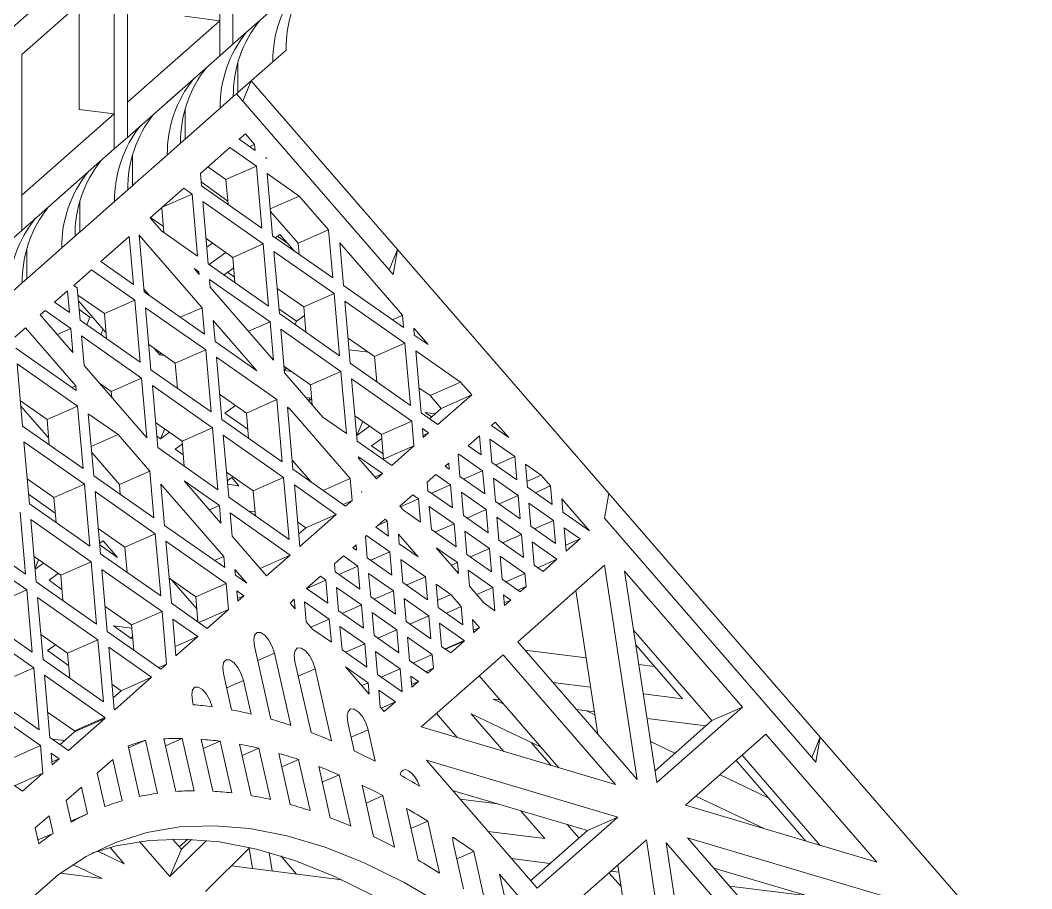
# Model space of a CAD drawing. Header units: millimetres. Extents: x 6136 to 7046, y 1563 to 2173.
# Drawn here: x 6929.38 to 6958.65, y 1704.86 to 1729.98 of the extents above; entities that cross this region are included whole.
import ezdxf

# ---------------------------------------------------------------- set-up
doc = ezdxf.new("R2010")
doc.units = ezdxf.units.MM
doc.header["$LTSCALE"] = 0.5
doc.layers.get('0').update_dxf_attribs({"color": 255})

# ---------------------------------------------------------------- blocks, each defined once
blk = doc.blocks.new('eiffel')
at = {"color": 3, "linetype": 'Continuous', "lineweight": 15}
for p, q in [((67.671, -106.31), (31.078, -138.582)), ((62.102, -119.706), (62.102, -112.635)), ((61.572, -113.103), (61.572, -120.174)), ((57.86, -123.448), (57.86, -116.377)), ((62.102, -119.706), (65.815, -116.432)), ((53.617, -120.118), (57.329, -116.845)), ((57.329, -116.845), (57.329, -123.916)), ((55.926, -118.082), (55.926, -122.325)), ((62.102, -119.706), (62.102, -118.292)), ((60.169, -118.583), (61.572, -118.76)), ((57.86, -122.034), (61.572, -118.76)), ((61.572, -120.174), (61.572, -118.76)), ((61.572, -120.174), (62.102, -119.706)), ((63.71, -120.41), (64.24, -119.942)), ((53.617, -127.19), (53.617, -120.118)), ((57.86, -123.448), (61.572, -120.174)), ((62.307, -121.647), (63.71, -120.41)), ((62.307, -121.647), (62.307, -120.432)), ((59.981, -121.577), (59.451, -122.045)), ((62.497, -121.989), (62.837, -121.18)), ((62.837, -121.18), (68.717, -127.958)), ((62.119, -121.813), (61.589, -122.281)), ((62.31, -121.644), (62.119, -121.813)), ((62.119, -121.813), (62.247, -121.7)), ((68.542, -128.958), (62.247, -121.7)), ((55.926, -122.325), (57.329, -122.501)), ((57.86, -123.448), (57.86, -122.034)), ((61.589, -122.281), (60.186, -123.518)), ((60.186, -123.518), (60.186, -122.303)), ((53.617, -125.775), (57.329, -122.501)), ((57.329, -123.916), (57.329, -122.501)), ((57.329, -123.916), (57.86, -123.448)), ((60.196, -123.509), (59.998, -123.684)), ((59.998, -123.684), (60.196, -123.509)), ((62.358, -123.528), (62.603, -123.312)), ((62.358, -123.528), (62.992, -123.972)), ((62.603, -123.312), (62.972, -123.737)), ((53.617, -127.19), (57.329, -123.916)), ((59.998, -123.684), (59.467, -124.151)), ((60.794, -124.907), (61.983, -123.859)), ((63.047, -124.604), (61.983, -123.859)), ((62.778, -123.822), (62.972, -123.737)), ((62.992, -123.972), (62.972, -123.737)), ((59.467, -124.151), (58.064, -125.389)), ((58.064, -125.389), (58.064, -124.174)), ((63.421, -124.255), (63.422, -124.273)), ((63.421, -124.255), (63.459, -124.299)), ((63.422, -124.273), (63.459, -124.299)), ((61.824, -125.142), (61.101, -124.636)), ((63.047, -124.604), (61.824, -125.142)), ((63.266, -127.1), (63.047, -124.604)), ((60.794, -124.907), (60.837, -125.4)), ((61.912, -126.153), (61.824, -125.142)), ((64.769, -125.809), (63.478, -124.905)), ((63.478, -124.905), (63.696, -127.401)), ((55.738, -125.319), (55.208, -125.786)), ((57.876, -125.555), (57.346, -126.022)), ((57.876, -125.555), (58.075, -125.379)), ((58.075, -125.38), (57.876, -125.555)), ((58.775, -126.687), (60.126, -125.496)), ((60.462, -125.731), (60.126, -125.496)), ((60.823, -125.242), (61.899, -126.007)), ((60.837, -125.4), (63.266, -127.1)), ((53.617, -127.19), (53.617, -125.775)), ((57.346, -126.022), (55.943, -127.26)), ((55.943, -127.26), (55.943, -126.045)), ((59.261, -126.259), (60.462, -125.731)), ((60.681, -128.227), (60.462, -125.731)), ((60.893, -126.032), (61.111, -128.528)), ((63.321, -127.732), (60.893, -126.032)), ((63.602, -126.323), (64.769, -125.809)), ((64.769, -125.809), (65.946, -127.167)), ((59.327, -127.279), (59.239, -126.278)), ((63.61, -126.422), (64.723, -127.705)), ((58.775, -126.687), (59.23, -127.211)), ((58.794, -126.671), (59.306, -127.034)), ((53.087, -127.657), (53.617, -127.19)), ((55.953, -127.25), (55.755, -127.425)), ((55.755, -127.425), (55.954, -127.25)), ((59.23, -127.211), (60.681, -128.227)), ((65.946, -127.167), (64.723, -127.705)), ((66.115, -129.095), (65.946, -127.167)), ((55.755, -127.425), (55.225, -127.893)), ((56.789, -128.439), (57.936, -127.427)), ((58.105, -129.36), (57.936, -127.427)), ((58.336, -127.382), (58.535, -129.661)), ((60.861, -130.293), (58.336, -127.382)), ((62.097, -128.27), (61.022, -127.518)), ((63.696, -127.401), (66.115, -129.095)), ((63.99, -127.349), (63.809, -127.48)), ((63.891, -127.421), (64.31, -127.719)), ((63.99, -127.349), (64.559, -128.005)), ((55.225, -127.893), (53.822, -129.131)), ((53.822, -129.131), (53.822, -127.915)), ((61.053, -127.866), (61.283, -127.7)), ((61.154, -128.558), (61.82, -128.076)), ((63.321, -127.732), (62.097, -128.27)), ((63.539, -130.228), (63.321, -127.732)), ((66.17, -129.727), (63.751, -128.033)), ((63.751, -128.033), (63.97, -130.53)), ((64.761, -128.147), (64.723, -127.705)), ((66.396, -127.684), (68.921, -130.596)), ((66.396, -127.684), (66.545, -129.396)), ((68.377, -128.767), (68.717, -127.958)), ((68.717, -127.958), (68.542, -128.958)), ((77.216, -137.756), (68.717, -127.958)), ((56.789, -128.439), (58.105, -129.36)), ((62.186, -129.281), (62.097, -128.27)), ((55.704, -129.396), (56.414, -128.769)), ((58.16, -129.992), (56.414, -128.769)), ((60.736, -128.859), (60.54, -128.722)), ((60.54, -128.722), (60.745, -128.957)), ((60.68, -128.883), (60.736, -128.859)), ((60.745, -128.957), (60.736, -128.859)), ((61.111, -128.528), (63.539, -130.228)), ((62.134, -128.692), (61.746, -128.973)), ((61.889, -128.869), (62.167, -129.067)), ((53.634, -129.296), (53.103, -129.764)), ((53.832, -129.121), (53.634, -129.296)), ((53.634, -129.296), (53.832, -129.121)), ((61.166, -129.16), (61.194, -129.475)), ((63.595, -130.86), (61.166, -129.16)), ((54.933, -130.076), (55.453, -129.617)), ((55.529, -130.493), (55.453, -129.617)), ((55.704, -129.396), (55.846, -129.496)), ((55.846, -129.496), (55.96, -130.795)), ((58.758, -129.817), (58.525, -129.549)), ((58.535, -129.661), (60.954, -131.355)), ((61.194, -129.475), (63.729, -132.398)), ((64.947, -130.265), (63.881, -129.519)), ((66.545, -129.396), (68.964, -131.09)), ((54.933, -130.076), (55.529, -130.493)), ((56.937, -130.53), (55.871, -129.784)), ((57.004, -131.298), (55.892, -130.015)), ((56.937, -130.53), (58.16, -129.992)), ((58.379, -132.488), (58.16, -129.992)), ((58.68, -129.727), (58.668, -129.754)), ((64.947, -130.265), (66.17, -129.727)), ((66.389, -132.223), (66.17, -129.727)), ((69.02, -131.722), (66.601, -130.028)), ((66.601, -130.028), (66.819, -132.524)), ((54.358, -130.583), (54.558, -130.406)), ((55.585, -131.125), (54.558, -130.406)), ((55.923, -130.37), (56.353, -130.676)), ((58.591, -130.293), (58.809, -132.789)), ((61.01, -131.987), (58.591, -130.293)), ((59.987, -130.678), (60.861, -130.293)), ((60.954, -131.355), (60.861, -130.293)), ((63.953, -130.335), (64.66, -130.838)), ((65.035, -131.275), (64.947, -130.265)), ((55.67, -132.095), (54.358, -130.583)), ((55.96, -130.795), (58.379, -132.488)), ((56.225, -130.98), (56.353, -130.676)), ((56.478, -130.692), (56.353, -130.676)), ((57.025, -131.54), (56.937, -130.53)), ((61.311, -130.811), (61.385, -131.656)), ((63.063, -132.831), (61.311, -130.811)), ((63.595, -130.86), (62.726, -131.242)), ((63.729, -132.398), (63.595, -130.86)), ((63.97, -130.53), (66.389, -132.223)), ((64.603, -130.973), (64.66, -130.838)), ((64.66, -130.838), (64.977, -130.609)), ((68.514, -130.775), (68.921, -130.596)), ((68.964, -131.09), (68.921, -130.596)), ((53.336, -131.484), (53.767, -131.104)), ((55.786, -133.432), (53.767, -131.104)), ((55.037, -131.366), (55.585, -131.125)), ((55.67, -132.095), (55.585, -131.125)), ((56.791, -131.377), (56.883, -131.159)), ((66.444, -132.855), (64.025, -131.161)), ((64.025, -131.161), (64.178, -132.916)), ((69.37, -131.114), (69.395, -131.391)), ((69.37, -131.114), (69.945, -131.777)), ((58.434, -133.12), (56.015, -131.427)), ((56.015, -131.427), (56.119, -132.613)), ((61.385, -131.656), (63.063, -132.831)), ((67.796, -132.26), (66.731, -131.514)), ((69.02, -131.722), (67.796, -132.26)), ((69.238, -134.218), (69.02, -131.722)), ((69.395, -131.391), (69.945, -131.777)), ((53.375, -131.921), (55.803, -133.621)), ((59.786, -132.525), (58.721, -131.779)), ((58.955, -131.943), (59.169, -132.189)), ((59.2, -132.115), (59.169, -132.189)), ((59.786, -132.525), (61.01, -131.987)), ((61.228, -134.483), (61.01, -131.987)), ((67.549, -132.087), (66.772, -131.989)), ((69.45, -132.023), (69.668, -134.519)), ((71.256, -133.287), (69.45, -132.023)), ((53.43, -132.553), (53.648, -135.049)), ((55.858, -134.253), (53.43, -132.553)), ((59.169, -132.189), (59.337, -132.21)), ((59.874, -133.535), (59.786, -132.525)), ((61.44, -132.288), (61.658, -134.784)), ((63.868, -133.988), (61.44, -132.288)), ((66.819, -132.524), (69.238, -134.218)), ((67.884, -133.27), (67.796, -132.26)), ((58.644, -135.525), (56.119, -132.613)), ((58.809, -132.789), (61.228, -134.483)), ((65.22, -133.393), (64.155, -132.647)), ((64.271, -132.728), (64.169, -132.802)), ((64.452, -132.855), (64.17, -132.819)), ((64.178, -132.916), (65.716, -134.689)), ((65.22, -133.393), (66.444, -132.855)), ((66.662, -135.351), (66.444, -132.855)), ((57.21, -133.658), (56.738, -133.328)), ((57.21, -133.658), (58.434, -133.12)), ((58.644, -135.525), (58.434, -133.12)), ((69.293, -134.85), (66.874, -133.156)), ((66.874, -133.156), (67.093, -135.652)), ((70.032, -133.825), (71.256, -133.287)), ((71.256, -133.287), (71.7, -133.8)), ((55.63, -133.5), (55.786, -133.432)), ((55.803, -133.621), (55.786, -133.432)), ((57.231, -133.896), (57.21, -133.658)), ((58.864, -133.421), (59.083, -135.918)), ((61.283, -135.115), (58.864, -133.421)), ((62.645, -134.526), (61.57, -133.774)), ((65.291, -134.198), (65.22, -133.393)), ((70.032, -133.825), (69.58, -133.509)), ((54.635, -134.791), (53.56, -134.039)), ((61.575, -133.836), (61.616, -133.806)), ((63.868, -133.988), (62.645, -134.526)), ((64.087, -136.484), (63.868, -133.988)), ((65.267, -133.929), (65.032, -133.9)), ((65.148, -134.034), (65.196, -133.92)), ((65.152, -134.038), (65.269, -133.954)), ((70.032, -133.825), (70.477, -134.338)), ((71.7, -133.8), (70.346, -134.994)), ((70.477, -134.338), (71.7, -133.8)), ((54.7, -135.539), (53.578, -134.245)), ((54.635, -134.791), (55.858, -134.253)), ((56.077, -136.75), (55.858, -134.253)), ((57.491, -135.396), (56.289, -134.555)), ((56.289, -134.555), (56.507, -137.051)), ((62.208, -134.221), (61.784, -134.528)), ((61.784, -134.528), (62.702, -135.18)), ((62.733, -135.537), (62.645, -134.526)), ((64.373, -134.342), (64.299, -134.29)), ((64.299, -134.29), (64.517, -136.786)), ((64.373, -134.342), (64.306, -134.371)), ((66.821, -137.164), (64.373, -134.342)), ((69.668, -134.519), (70.346, -134.994)), ((70.231, -134.555), (69.83, -134.504)), ((69.83, -134.504), (70.084, -134.684)), ((70.477, -134.338), (70.004, -134.755)), ((54.723, -135.802), (54.635, -134.791)), ((60.06, -135.653), (58.994, -134.907)), ((61.658, -134.784), (64.087, -136.484)), ((65.716, -134.689), (66.662, -135.351)), ((68.07, -135.388), (67.004, -134.642)), ((67.09, -135.427), (67.325, -134.867)), ((69.293, -134.85), (68.07, -135.388)), ((69.38, -135.846), (69.293, -134.85)), ((72.647, -134.891), (72.492, -135.028)), ((72.647, -134.891), (73.188, -135.515)), ((53.648, -135.049), (56.077, -136.75)), ((57.491, -135.396), (56.404, -135.874)), ((58.761, -136.861), (57.491, -135.396)), ((59.195, -135.559), (59.361, -135.164)), ((59.195, -135.559), (59.554, -135.299)), ((60.06, -135.653), (61.283, -135.115)), ((61.502, -137.611), (61.283, -135.115)), ((67.09, -135.427), (67.599, -135.059)), ((68.157, -136.384), (68.07, -135.388)), ((69.724, -135.151), (69.755, -135.515)), ((69.971, -135.325), (69.724, -135.151)), ((69.971, -135.325), (69.747, -135.423)), ((69.971, -135.325), (69.755, -135.515)), ((72.492, -135.028), (73.188, -135.515)), ((53.704, -135.681), (53.922, -138.177)), ((56.132, -137.382), (53.704, -135.681)), ((59.042, -135.45), (59.195, -135.559)), ((60.07, -135.768), (59.783, -135.976)), ((60.148, -136.663), (60.06, -135.653)), ((61.714, -135.416), (61.932, -137.912)), ((64.142, -137.116), (61.714, -135.416)), ((67.072, -135.414), (67.09, -135.427)), ((67.093, -135.652), (68.49, -136.631)), ((68.084, -135.551), (67.678, -135.845)), ((72.02, -135.444), (71.563, -135.846)), ((72.087, -136.213), (72.02, -135.444)), ((73.43, -136.278), (72.436, -135.582)), ((72.436, -135.582), (72.517, -136.514)), ((57.538, -137.399), (56.425, -136.117)), ((59.083, -135.918), (61.502, -137.611)), ((59.783, -135.976), (60.108, -136.207)), ((67.678, -135.845), (68.138, -136.172)), ((68.157, -136.384), (69.38, -135.846)), ((69.38, -135.846), (68.49, -136.631)), ((71.188, -136.177), (71.153, -136.208)), ((71.153, -136.208), (71.23, -137.081)), ((72.142, -136.845), (71.188, -136.177)), ((71.563, -135.846), (72.087, -136.213)), ((65.245, -137.295), (64.485, -136.419)), ((64.488, -136.448), (64.547, -136.49)), ((67.148, -136.284), (67.153, -136.345)), ((68.115, -136.962), (67.148, -136.284)), ((67.153, -136.345), (67.873, -137.175)), ((68.157, -136.384), (68.148, -136.392)), ((70.778, -136.539), (70.635, -136.665)), ((70.799, -136.779), (70.778, -136.539)), ((72.517, -136.514), (73.512, -137.21)), ((73.43, -136.278), (72.663, -136.616)), ((73.512, -137.21), (73.43, -136.278)), ((74.499, -137.026), (73.861, -136.579)), ((73.861, -136.579), (73.942, -137.511)), ((57.538, -137.399), (58.761, -136.861)), ((58.926, -138.744), (58.761, -136.861)), ((62.918, -137.654), (61.843, -136.902)), ((64.517, -136.786), (66.634, -138.268)), ((68.115, -136.962), (67.806, -137.098)), ((67.873, -137.175), (68.115, -136.962)), ((70.26, -136.995), (69.912, -137.303)), ((70.855, -137.411), (70.26, -136.995)), ((70.635, -136.665), (70.799, -136.779)), ((72.142, -136.845), (71.375, -137.182)), ((72.224, -137.777), (72.142, -136.845)), ((73.922, -137.28), (74.499, -137.026)), ((74.499, -137.026), (74.871, -137.455)), ((54.908, -137.919), (53.834, -137.167)), ((54.908, -137.919), (56.132, -137.382)), ((56.35, -139.878), (56.132, -137.382)), ((56.507, -137.051), (58.926, -138.744)), ((57.572, -137.797), (57.538, -137.399)), ((61.736, -140.29), (59.21, -137.379)), ((59.21, -137.379), (59.356, -139.046)), ((61.557, -138.243), (60.144, -137.254)), ((61.619, -138.954), (60.144, -137.254)), ((62.056, -137.122), (61.874, -137.254)), ((61.886, -137.39), (62.338, -137.447)), ((62.338, -137.447), (62.056, -137.122)), ((64.142, -137.116), (62.918, -137.654)), ((64.36, -139.613), (64.142, -137.116)), ((64.572, -137.418), (64.789, -139.895)), ((66.259, -138.599), (64.572, -137.418)), ((65.737, -137.64), (66.821, -137.164)), ((66.897, -138.036), (66.821, -137.164)), ((69.912, -137.303), (69.942, -137.647)), ((70.855, -137.411), (70.087, -137.749)), ((70.936, -138.343), (70.855, -137.411)), ((71.23, -137.081), (72.224, -137.777)), ((73.567, -137.842), (72.573, -137.146)), ((72.573, -137.146), (72.654, -138.078)), ((53.888, -137.788), (54.964, -138.553)), ((58.981, -139.376), (56.562, -137.683)), ((56.562, -137.683), (56.781, -140.179)), ((63.007, -138.665), (62.918, -137.654)), ((67.27, -137.682), (67.272, -137.705)), ((67.283, -137.696), (67.27, -137.682)), ((67.283, -137.696), (67.272, -137.705)), ((67.272, -137.701), (67.283, -137.696)), ((69.332, -137.814), (68.819, -138.266)), ((69.567, -137.978), (69.332, -137.814)), ((69.942, -137.647), (70.936, -138.343)), ((72.279, -138.409), (71.285, -137.713)), ((71.285, -137.713), (71.367, -138.645)), ((73.942, -137.511), (74.936, -138.208)), ((74.251, -137.727), (74.871, -137.455)), ((74.936, -138.208), (74.871, -137.455)), ((77.042, -138.756), (77.216, -137.756)), ((77.216, -137.756), (85.715, -147.554)), ((53.922, -138.177), (56.35, -139.878)), ((54.997, -138.93), (54.908, -137.919)), ((61.155, -138.42), (61.557, -138.243)), ((61.619, -138.954), (61.557, -138.243)), ((61.932, -137.912), (64.36, -139.613)), ((66.532, -138.196), (66.897, -138.036)), ((66.897, -138.036), (66.634, -138.268)), ((69.567, -137.978), (68.845, -138.295)), ((69.648, -138.91), (69.567, -137.978)), ((72.654, -138.078), (73.649, -138.774)), ((73.567, -137.842), (72.799, -138.18)), ((73.649, -138.774), (73.567, -137.842)), ((74.992, -138.84), (73.997, -138.143)), ((73.997, -138.143), (74.079, -139.075)), ((75.32, -137.973), (75.367, -138.509)), ((75.32, -137.973), (76.432, -139.254)), ((53.765, -141.004), (53.547, -138.508)), ((64.403, -140.236), (61.987, -138.544)), ((61.987, -138.544), (62.068, -139.472)), ((62.724, -138.467), (62.993, -138.501)), ((66.259, -138.599), (64.789, -139.895)), ((66.259, -138.599), (65.036, -139.137)), ((68.819, -138.266), (68.96, -138.428)), ((68.96, -138.428), (69.648, -138.91)), ((70.992, -138.975), (69.997, -138.279)), ((69.997, -138.279), (70.079, -139.211)), ((71.367, -138.645), (72.361, -139.341)), ((72.279, -138.409), (71.512, -138.746)), ((72.361, -139.341), (72.279, -138.409)), ((75.367, -138.509), (76.432, -139.254)), ((53.977, -138.809), (54.196, -141.305)), ((56.406, -140.51), (53.977, -138.809)), ((59.356, -139.046), (61.775, -140.739)), ((65.036, -139.137), (64.702, -138.903)), ((68.229, -138.787), (67.851, -139.12)), ((68.308, -138.878), (67.943, -139.039)), ((68.308, -138.878), (68.229, -138.787)), ((68.361, -139.477), (68.308, -138.878)), ((70.992, -138.975), (70.224, -139.313)), ((71.073, -139.907), (70.992, -138.975)), ((73.704, -139.406), (72.71, -138.71)), ((72.71, -138.71), (72.791, -139.642)), ((74.992, -138.84), (74.224, -139.177)), ((75.073, -139.772), (74.992, -138.84)), ((85.541, -148.555), (77.042, -138.756)), ((51.346, -139.311), (53.765, -141.004)), ((57.758, -139.914), (56.692, -139.168)), ((57.758, -139.914), (58.981, -139.376)), ((59.2, -141.872), (58.981, -139.376)), ((65.036, -139.137), (64.745, -139.393)), ((67.476, -139.451), (67.429, -139.493)), ((68.416, -140.109), (67.476, -139.451)), ((67.851, -139.12), (68.361, -139.477)), ((68.758, -139.396), (68.791, -139.778)), ((69.549, -140.309), (68.758, -139.396)), ((70.079, -139.211), (71.073, -139.907)), ((72.416, -139.973), (71.422, -139.277)), ((71.422, -139.277), (71.503, -140.209)), ((73.704, -139.406), (72.936, -139.744)), ((73.785, -140.338), (73.704, -139.406)), ((74.079, -139.075), (75.073, -139.772)), ((75.422, -139.141), (75.504, -140.073)), ((76.057, -139.585), (75.422, -139.141)), ((56.888, -139.665), (56.745, -139.769)), ((56.749, -139.821), (57.463, -140.328)), ((56.888, -139.665), (57.463, -140.328)), ((61.831, -141.371), (59.412, -139.678)), ((59.412, -139.678), (59.63, -142.174)), ((63.455, -141.071), (62.068, -139.472)), ((67.054, -139.823), (66.923, -139.939)), ((67.073, -140.043), (67.054, -139.823)), ((67.429, -139.493), (67.503, -140.345)), ((68.791, -139.778), (69.549, -140.309)), ((72.791, -139.642), (73.785, -140.338)), ((75.129, -140.404), (74.134, -139.707)), ((74.134, -139.707), (74.216, -140.64)), ((76.057, -139.585), (75.483, -139.837)), ((75.504, -140.073), (76.057, -139.585)), ((53.821, -141.636), (51.402, -139.943)), ((56.781, -140.179), (59.2, -141.872)), ((57.846, -140.925), (57.758, -139.914)), ((64.403, -140.236), (63.192, -140.768)), ((63.455, -141.071), (64.403, -140.236)), ((66.548, -140.269), (66.187, -140.588)), ((67.128, -140.675), (66.548, -140.269)), ((66.923, -139.939), (67.073, -140.043)), ((68.416, -140.109), (67.648, -140.446)), ((68.497, -141.041), (68.416, -140.109)), ((71.128, -140.539), (70.27, -139.939)), ((70.27, -139.939), (71.166, -140.972)), ((71.503, -140.209), (72.498, -140.905)), ((72.416, -139.973), (71.648, -140.31)), ((72.498, -140.905), (72.416, -139.973)), ((73.841, -140.97), (72.846, -140.274)), ((72.846, -140.274), (72.928, -141.206)), ((55.182, -141.048), (54.107, -140.295)), ((54.148, -140.762), (54.29, -140.423)), ((54.152, -140.803), (54.486, -140.56)), ((55.182, -141.048), (56.406, -140.51)), ((56.624, -143.006), (56.406, -140.51)), ((61.366, -140.453), (61.736, -140.29)), ((61.775, -140.739), (61.736, -140.29)), ((66.187, -140.588), (66.215, -140.911)), ((67.128, -140.675), (66.36, -141.013)), ((67.21, -141.607), (67.128, -140.675)), ((67.503, -140.345), (68.497, -141.041)), ((69.841, -141.106), (68.846, -140.41)), ((68.846, -140.41), (68.928, -141.342)), ((71.128, -140.539), (70.884, -140.647)), ((71.166, -140.972), (71.128, -140.539)), ((73.551, -143.721), (77.037, -140.646)), ((74.216, -140.64), (74.575, -140.891)), ((75.129, -140.404), (74.361, -140.741)), ((74.575, -140.891), (75.129, -140.404)), ((78.353, -149.256), (77.037, -140.646)), ((55.078, -140.975), (54.71, -141.242)), ((55.271, -142.058), (55.182, -141.048)), ((59.255, -142.504), (56.836, -140.811)), ((56.836, -140.811), (57.054, -143.307)), ((62.667, -141.363), (62.185, -140.808)), ((62.185, -140.808), (62.206, -141.04)), ((62.206, -141.04), (62.667, -141.363)), ((65.62, -141.088), (65.067, -141.575)), ((65.84, -141.242), (65.62, -141.088)), ((66.215, -140.911), (67.21, -141.607)), ((68.553, -141.673), (67.558, -140.977)), ((67.558, -140.977), (67.64, -141.909)), ((72.553, -141.537), (71.559, -140.841)), ((71.559, -140.841), (71.615, -141.489)), ((73.841, -140.97), (73.073, -141.308)), ((73.887, -141.499), (73.841, -140.97)), ((77.847, -140.886), (79.144, -149.377)), ((77.847, -140.886), (82.582, -146.345)), ((54.196, -141.305), (56.624, -143.006)), ((54.71, -141.242), (55.232, -141.613)), ((60.607, -141.909), (59.542, -141.163)), ((60.65, -142.398), (59.637, -141.23)), ((60.607, -141.909), (61.831, -141.371)), ((61.923, -142.423), (61.831, -141.371)), ((65.84, -141.242), (65.073, -141.58)), ((65.922, -142.174), (65.84, -141.242)), ((68.928, -141.342), (69.922, -142.038)), ((69.841, -141.106), (69.073, -141.444)), ((69.922, -142.038), (69.841, -141.106)), ((70.86, -141.82), (70.271, -141.407)), ((70.271, -141.407), (70.352, -142.339)), ((71.615, -141.489), (72.203, -142.167)), ((72.928, -141.206), (73.647, -141.71)), ((73.554, -141.645), (73.887, -141.499)), ((73.647, -141.71), (73.887, -141.499)), ((52.597, -142.174), (53.821, -141.636)), ((54.039, -144.132), (53.821, -141.636)), ((62.261, -141.672), (62.298, -142.092)), ((62.547, -141.873), (62.261, -141.672)), ((62.547, -141.873), (62.288, -141.986)), ((62.298, -142.092), (62.547, -141.873)), ((65.067, -141.575), (65.922, -142.174)), ((67.265, -142.239), (66.271, -141.543)), ((66.271, -141.543), (66.352, -142.475)), ((68.553, -141.673), (67.785, -142.01)), ((68.634, -142.605), (68.553, -141.673)), ((70.86, -141.82), (70.327, -142.054)), ((71.283, -142.308), (70.86, -141.82)), ((72.553, -141.537), (71.904, -141.822)), ((72.635, -142.469), (72.553, -141.537)), ((72.983, -141.838), (73.02, -142.263)), ((73.272, -142.041), (72.983, -141.838)), ((76.768, -147.429), (75.887, -141.66)), ((54.251, -141.937), (54.469, -144.434)), ((56.679, -143.638), (54.251, -141.937)), ((58.031, -143.042), (56.966, -142.297)), ((59.63, -142.174), (61.066, -143.179)), ((60.695, -142.92), (60.607, -141.909)), ((64.57, -142.013), (64.402, -142.162)), ((64.604, -142.395), (64.402, -142.162)), ((64.604, -142.395), (64.57, -142.013)), ((65.977, -142.806), (64.983, -142.11)), ((64.983, -142.11), (65.053, -142.913)), ((67.265, -142.239), (66.497, -142.577)), ((67.347, -143.171), (67.265, -142.239)), ((67.64, -141.909), (68.634, -142.605)), ((69.977, -142.67), (68.983, -141.974)), ((68.983, -141.974), (69.065, -142.906)), ((71.283, -142.308), (70.684, -142.571)), ((71.347, -143.036), (71.283, -142.308)), ((72.203, -142.167), (72.635, -142.469)), ((73.272, -142.041), (73.011, -142.155)), ((73.02, -142.263), (73.272, -142.041)), ((51.62, -142.439), (54.039, -144.132)), ((58.031, -143.042), (59.255, -142.504)), ((59.439, -144.613), (59.255, -142.504)), ((60.733, -142.946), (61.923, -142.423)), ((61.066, -143.179), (61.923, -142.423)), ((66.352, -142.475), (67.347, -143.171)), ((68.69, -143.237), (67.695, -142.541)), ((67.695, -142.541), (67.777, -143.473)), ((69.977, -142.67), (69.21, -143.008)), ((70.059, -143.602), (69.977, -142.67)), ((70.352, -142.339), (71.347, -143.036)), ((54.094, -144.764), (51.675, -143.071)), ((58.043, -143.175), (57.299, -143.081)), ((57.299, -143.081), (58.014, -143.589)), ((58.12, -144.053), (58.031, -143.042)), ((59.685, -142.806), (59.814, -144.282)), ((60.691, -143.51), (59.685, -142.806)), ((65.32, -143.221), (65.053, -142.913)), ((65.977, -142.806), (65.241, -143.13)), ((66.059, -143.738), (65.977, -142.806)), ((67.402, -143.803), (66.407, -143.107)), ((66.407, -143.107), (66.489, -144.039)), ((69.065, -142.906), (70.059, -143.602)), ((71.402, -143.668), (70.408, -142.971)), ((70.408, -142.971), (70.489, -143.903)), ((71.732, -142.826), (71.777, -143.337)), ((72.014, -143.15), (71.732, -142.826)), ((55.456, -144.176), (54.381, -143.423)), ((54.381, -143.428), (54.384, -143.425)), ((57.054, -143.307), (59.209, -144.816)), ((58.014, -143.589), (58.068, -143.461)), ((60.691, -143.51), (59.782, -143.909)), ((59.814, -144.282), (60.691, -143.51)), ((65.32, -143.221), (66.059, -143.738)), ((67.777, -143.473), (68.771, -144.169)), ((68.69, -143.237), (67.922, -143.574)), ((68.771, -144.169), (68.69, -143.237)), ((71.77, -143.258), (72.014, -143.15)), ((71.777, -143.337), (71.791, -143.347)), ((71.791, -143.347), (72.014, -143.15)), ((78.208, -143.251), (81.359, -146.883)), ((54.976, -143.84), (54.655, -144.073)), ((55.456, -144.176), (56.679, -143.638)), ((56.898, -146.134), (56.679, -143.638)), ((58.834, -145.147), (57.11, -143.939)), ((57.11, -143.939), (57.328, -146.435)), ((58.014, -143.589), (58.075, -143.545)), ((63.631, -146.831), (62.966, -143.889)), ((67.402, -143.803), (66.634, -144.141)), ((67.483, -144.736), (67.402, -143.803)), ((70.114, -144.234), (69.12, -143.538)), ((69.12, -143.538), (69.201, -144.47)), ((70.489, -143.903), (70.863, -144.165)), ((71.402, -143.668), (70.634, -144.005)), ((70.653, -144.018), (71.404, -143.688)), ((70.863, -144.165), (71.404, -143.688)), ((71.404, -143.688), (71.402, -143.668)), ((73.551, -143.721), (78.353, -149.256)), ((78.299, -143.846), (80.176, -146.01)), ((54.655, -144.073), (55.499, -144.673)), ((55.544, -145.186), (55.456, -144.176)), ((63.099, -144.476), (63.777, -144.178)), ((63.777, -144.178), (64.433, -147.078)), ((66.489, -144.039), (67.483, -144.736)), ((68.826, -144.801), (67.832, -144.105)), ((67.832, -144.105), (67.914, -145.037)), ((70.114, -144.234), (69.347, -144.572)), ((69.676, -147.138), (72.96, -144.241)), ((70.162, -144.783), (70.114, -144.234)), ((77.484, -149.456), (72.96, -144.241)), ((73.839, -144.053), (76.299, -144.363)), ((54.469, -144.434), (56.898, -146.134)), ((59.12, -144.753), (59.439, -144.613)), ((59.209, -144.816), (59.439, -144.613)), ((65.243, -147.367), (64.598, -144.513)), ((67.539, -145.367), (66.631, -144.732)), ((67.579, -145.825), (66.631, -144.732)), ((69.201, -144.47), (69.935, -144.984)), ((78.419, -144.63), (79.048, -144.71)), ((52.871, -145.302), (54.094, -144.764)), ((54.313, -147.26), (54.094, -144.764)), ((56.953, -146.766), (54.525, -145.066)), ((54.525, -145.066), (54.743, -147.562)), ((57.353, -146.453), (58.834, -145.147)), ((58.834, -145.147), (57.611, -145.685)), ((62.052, -146.457), (61.72, -144.988)), ((64.73, -145.1), (65.408, -144.802)), ((65.408, -144.802), (66.063, -147.696)), ((67.914, -145.037), (68.908, -145.733)), ((68.826, -144.801), (68.059, -145.138)), ((68.908, -145.733), (68.826, -144.801)), ((69.257, -145.102), (69.296, -145.548)), ((69.56, -145.315), (69.257, -145.102)), ((69.847, -144.922), (70.162, -144.783)), ((69.935, -144.984), (70.162, -144.783)), ((75.207, -148.781), (72.003, -145.086)), ((51.894, -145.567), (54.313, -147.26)), ((57.611, -145.685), (57.24, -145.425)), ((61.853, -145.575), (62.53, -145.277)), ((62.53, -145.277), (62.835, -146.623)), ((67.539, -145.367), (67.281, -145.481)), ((67.579, -145.825), (67.539, -145.367)), ((69.56, -145.315), (69.286, -145.435)), ((69.296, -145.548), (69.56, -145.315)), ((74.967, -145.354), (76.48, -145.544)), ((57.285, -145.941), (57.304, -145.955)), ((57.287, -145.97), (57.611, -145.685)), ((68.632, -146.133), (67.969, -145.669)), ((67.969, -145.669), (68.028, -146.342)), ((78.599, -145.811), (80.176, -146.01)), ((54.368, -147.892), (51.949, -146.199)), ((60.51, -146.249), (60.474, -146.087)), ((68.187, -146.526), (68.028, -146.342)), ((68.632, -146.133), (68.063, -146.383)), ((68.187, -146.526), (68.632, -146.133)), ((72.846, -146.058), (72.56, -146.022)), ((72.56, -146.022), (72.995, -146.23)), ((79.144, -149.377), (82.582, -146.345)), ((81.359, -146.883), (82.582, -146.345)), ((55.729, -147.304), (54.655, -146.551)), ((55.729, -147.304), (56.953, -146.766)), ((56.956, -146.803), (56.953, -146.766)), ((57.328, -146.435), (57.353, -146.453)), ((71.115, -147.565), (70.281, -146.604)), ((74.489, -147.953), (71.678, -146.61)), ((71.678, -146.61), (72.989, -148.122)), ((76.631, -146.535), (75.914, -146.445)), ((76.317, -146.496), (76.649, -146.654)), ((55.497, -148.09), (56.956, -146.803)), ((55.733, -147.341), (56.956, -146.803)), ((66.982, -148.108), (66.723, -146.963)), ((69.676, -147.138), (77.484, -149.456)), ((81.113, -147.1), (78.751, -146.802)), ((79.071, -148.901), (81.359, -146.883)), ((54.743, -147.562), (55.497, -148.09)), ((55.155, -147.85), (55.733, -147.341)), ((55.733, -147.341), (55.729, -147.304)), ((66.855, -147.549), (67.533, -147.251)), ((67.533, -147.251), (67.821, -148.523)), ((83.529, -147.436), (80.292, -150.29)), ((83.529, -147.436), (87.986, -152.574)), ((85.375, -148.363), (85.715, -147.554)), ((85.715, -147.554), (85.541, -148.555)), ((94.215, -157.352), (85.715, -147.554)), ((53.144, -148.43), (54.368, -147.892)), ((54.465, -149), (54.368, -147.892)), ((54.84, -147.63), (55.335, -147.692)), ((57.894, -147.901), (58.589, -147.677)), ((58.354, -149.935), (57.894, -147.901)), ((57.911, -147.975), (58.589, -147.677)), ((58.589, -147.677), (59.071, -149.81)), ((59.803, -149.733), (59.325, -147.619)), ((59.39, -147.904), (60.068, -147.606)), ((60.068, -147.606), (60.542, -149.706)), ((61.296, -149.725), (60.825, -147.639)), ((60.909, -148.013), (61.587, -147.715)), ((61.587, -147.715), (62.056, -149.791)), ((62.831, -149.903), (62.364, -147.835)), ((62.468, -148.295), (63.146, -147.997)), ((63.146, -147.997), (63.612, -150.058)), ((74.096, -147.765), (74.897, -148.688)), ((78.892, -147.725), (79.873, -148.193)), ((54.798, -148.194), (54.84, -148.67)), ((55.122, -148.421), (54.798, -148.194)), ((64.407, -150.26), (63.942, -148.202)), ((82.571, -148.281), (85.709, -151.899)), ((55.122, -148.421), (54.829, -148.549)), ((54.84, -148.67), (55.122, -148.421)), ((56.648, -149), (57.269, -148.452)), ((57.269, -148.452), (57.645, -150.112)), ((64.065, -148.747), (64.743, -148.449)), ((64.743, -148.449), (65.207, -150.504)), ((66.018, -150.793), (65.553, -148.737)), ((74.337, -153.616), (69.88, -148.478)), ((77.574, -150.762), (69.88, -148.478)), ((82.33, -148.493), (85.137, -151.729)), ((52.527, -148.947), (53.641, -149.727)), ((53.321, -149.503), (54.465, -149)), ((53.641, -149.727), (54.465, -149)), ((56.951, -150.341), (56.648, -149)), ((65.695, -149.365), (66.373, -149.067)), ((66.373, -149.067), (66.838, -151.125)), ((81.687, -149.06), (83.624, -149.985)), ((55.402, -150.099), (56.016, -149.557)), ((56.259, -150.63), (56.016, -149.557)), ((67.759, -151.544), (67.292, -149.482)), ((67.455, -150.199), (68.132, -149.901)), ((68.132, -149.901), (68.6, -151.97)), ((76.35, -151.3), (70.933, -149.692)), ((80.716, -149.917), (83.48, -151.237)), ((55.598, -150.968), (55.402, -150.099)), ((69.544, -152.493), (69.074, -150.415)), ((71.236, -150.041), (72.754, -150.232)), ((80.292, -150.29), (87.986, -152.574)), ((54.155, -151.199), (54.71, -150.709)), ((54.71, -150.709), (54.871, -151.418)), ((56.259, -150.63), (55.588, -150.925)), ((74.639, -151.628), (73.662, -150.502)), ((74.337, -153.616), (77.574, -150.762)), ((77.574, -150.762), (76.35, -151.3)), ((54.3, -151.836), (54.155, -151.199)), ((69.257, -151.223), (69.935, -150.925)), ((69.935, -150.925), (70.407, -153.014)), ((75.536, -151.059), (76.008, -151.602)), ((54.871, -151.418), (54.265, -151.684)), ((59.677, -151.645), (60.034, -152.057)), ((59.945, -151.954), (60.288, -151.652)), ((60.034, -152.057), (60.437, -151.658)), ((72.364, -151.342), (74.639, -151.628)), ((74.072, -153.31), (76.35, -151.3)), ((80.382, -151.596), (84.906, -156.811)), ((88.191, -153.914), (80.382, -151.596)), ((57.732, -152.639), (57.166, -151.987)), ((58.349, -151.747), (59.572, -153.157)), ((59.572, -153.157), (61.042, -151.703)), ((60.034, -152.057), (59.572, -153.157)), ((62.783, -151.99), (61.003, -153.75)), ((62.887, -152.829), (62.762, -152.011)), ((71.375, -153.644), (70.972, -151.862)), ((78.722, -151.675), (75.284, -154.707)), ((80.019, -160.166), (78.722, -151.675)), ((79.513, -151.796), (80.829, -160.407)), ((84.315, -157.332), (79.513, -151.796)), ((56.673, -152.134), (57.732, -152.639)), ((63.562, -152.189), (63.675, -152.929)), ((64.025, -152.326), (64.654, -153.052)), ((71.103, -152.442), (71.781, -152.144)), ((71.105, -152.448), (71.783, -152.15)), ((71.783, -152.15), (72.261, -154.263)), ((74.847, -152.626), (73.311, -152.432)), ((56.849, -153.227), (55.672, -152.665)), ((62.042, -152.723), (66.476, -153.282)), ((78.434, -158.339), (77.571, -152.69)), ((86.967, -154.452), (81.435, -152.81)), ((55.171, -153.016), (56.849, -153.227)), ((72.815, -153.062), (73.823, -154.224)), ((73.254, -155.006), (72.815, -153.062)), ((77.22, -153), (77.704, -153.557)), ((77.615, -152.975), (77.294, -152.934)), ((85.216, -153.932), (82.064, -153.535))]:
    blk.add_line(p, q, dxfattribs=at)
at = {"color": 3, "linetype": 'Continuous', "lineweight": 15, "flags": 128}
for points in [[(62.966, -143.889), (62.938, -143.638), (62.975, -143.447), (63.073, -143.345), (63.217, -143.348), (63.383, -143.456), (63.548, -143.651), (63.687, -143.904), (63.777, -144.178)], [(64.598, -144.513), (64.569, -144.262), (64.607, -144.071), (64.705, -143.969), (64.848, -143.972), (65.015, -144.08), (65.18, -144.275), (65.318, -144.528), (65.408, -144.802)], [(61.72, -144.988), (61.692, -144.737), (61.729, -144.546), (61.827, -144.444), (61.97, -144.447), (62.137, -144.555), (62.302, -144.75), (62.44, -145.004), (62.53, -145.277)], [(60.474, -146.087), (60.445, -145.841), (60.48, -145.651), (60.573, -145.547), (60.711, -145.542), (60.874, -145.639), (61.037, -145.821), (61.177, -146.064), (61.273, -146.332)], [(66.723, -146.963), (66.694, -146.712), (66.732, -146.521), (66.83, -146.419), (66.973, -146.422), (67.14, -146.529), (67.305, -146.725), (67.443, -146.978), (67.533, -147.251)], [(68.827, -149.069), (68.87, -148.945), (68.944, -148.873), (69.045, -148.858), (69.163, -148.902), (69.288, -149.001), (69.411, -149.147), (69.52, -149.327), (69.607, -149.526)], [(80.564, -163.197), (78.92, -161.376), (77.262, -159.684), (75.596, -158.129), (73.929, -156.717), (72.267, -155.453), (70.617, -154.342), (68.987, -153.39), (67.382, -152.599), (65.808, -151.973), (64.273, -151.515), (62.783, -151.227), (61.343, -151.109), (59.959, -151.162), (58.638, -151.386), (57.384, -151.78), (56.202, -152.342), (55.097, -153.071), (54.074, -153.962), (53.137, -155.014)], [(79.34, -163.735), (77.697, -161.914), (76.039, -160.222), (74.373, -158.667), (72.705, -157.255), (71.043, -155.991), (69.394, -154.88), (67.763, -153.927), (66.158, -153.137), (64.585, -152.511), (63.05, -152.053), (61.559, -151.765), (60.119, -151.647), (58.736, -151.7), (57.414, -151.924), (56.435, -152.215)]]:
    blk.add_lwpolyline(points, dxfattribs=at)
at = {"color": 3, "linetype": 'Continuous', "lineweight": 15}
for centre, radius, start, end in [((69.006, -119.881), 4.767, 141.1819, 180.7392), ((68.476, -120.348), 4.767, 141.1819, 180.7392), ((66.885, -121.751), 4.767, 141.1819, 180.7392), ((66.355, -122.219), 4.767, 141.1819, 180.7392), ((64.764, -123.622), 4.767, 141.1819, 180.7392), ((64.233, -124.09), 4.767, 141.1819, 180.7392), ((62.646, -125.494), 4.77, 141.7135, 180.731), ((62.112, -125.961), 4.767, 141.1819, 180.7392), ((60.523, -127.364), 4.768, 141.4026, 180.7359), ((59.991, -127.832), 4.767, 141.1819, 180.7392), ((58.404, -129.235), 4.77, 141.7135, 180.731), ((57.87, -129.702), 4.767, 141.1819, 180.7392), ((59.337, -160.701), 14.499, 82.3233, 85.3567), ((58.984, -162.877), 16.705, 76.6711, 79.4156), ((58.287, -165.538), 19.456, 71.5856, 74.0555), ((57.185, -168.626), 22.735, 67.0168, 69.2426), ((59.901, -159.833), 12.227, 89.2208, 92.7006), ((59.826, -161.514), 13.911, 82.7278, 85.8839), ((59.487, -163.687), 16.111, 76.8759, 79.7156), ((58.803, -166.326), 18.838, 71.6216, 74.1706), ((55.545, -172.278), 26.74, 62.673, 64.6791), ((57.699, -169.419), 22.123, 66.9169, 69.2063), ((53.278, -176.464), 31.5, 58.7779, 60.4212), ((56.032, -173.104), 26.169, 62.4583, 64.5137), ((60.492, -160.057), 10.346, 97.893, 101.9242), ((60.601, -161.152), 11.447, 90.2916, 93.9937), ((60.555, -162.761), 13.057, 83.396, 86.744), ((60.246, -164.882), 15.201, 77.2073, 80.2074), ((60.354, -159.484), 9.755, 106.1257, 110.4158), ((59.575, -167.515), 17.919, 71.6804, 74.3569), ((53.784, -177.217), 30.857, 58.4383, 60.2952), ((60.334, -159.419), 9.688, 114.8736, 119.2649), ((58.478, -170.588), 21.183, 66.7547, 69.149), ((60.617, -159.863), 10.215, 124.231, 128.2027), ((56.776, -174.312), 25.278, 62.1116, 64.2488), ((71.941, -151.627), 0.997, 176.803, 193.6341), ((50.89, -181.742), 36.229, 54.7853, 56.387), ((71.232, -152.273), 0.564, 12.5265, 13.2217), ((54.481, -178.443), 30.005, 57.9416, 59.866)]:
    blk.add_arc(centre, radius, start, end, dxfattribs=at)

msp = doc.modelspace()

# ---------------------------------------------------------------- block references
at = {"color": 3, "xscale": 0.7200000000000001, "yscale": 0.7200000000000001, "zscale": 0.7200000000000001}
msp.add_blockref('eiffel', (6890.819, 1815.479), dxfattribs=at)

doc.saveas('drawing.dxf')
